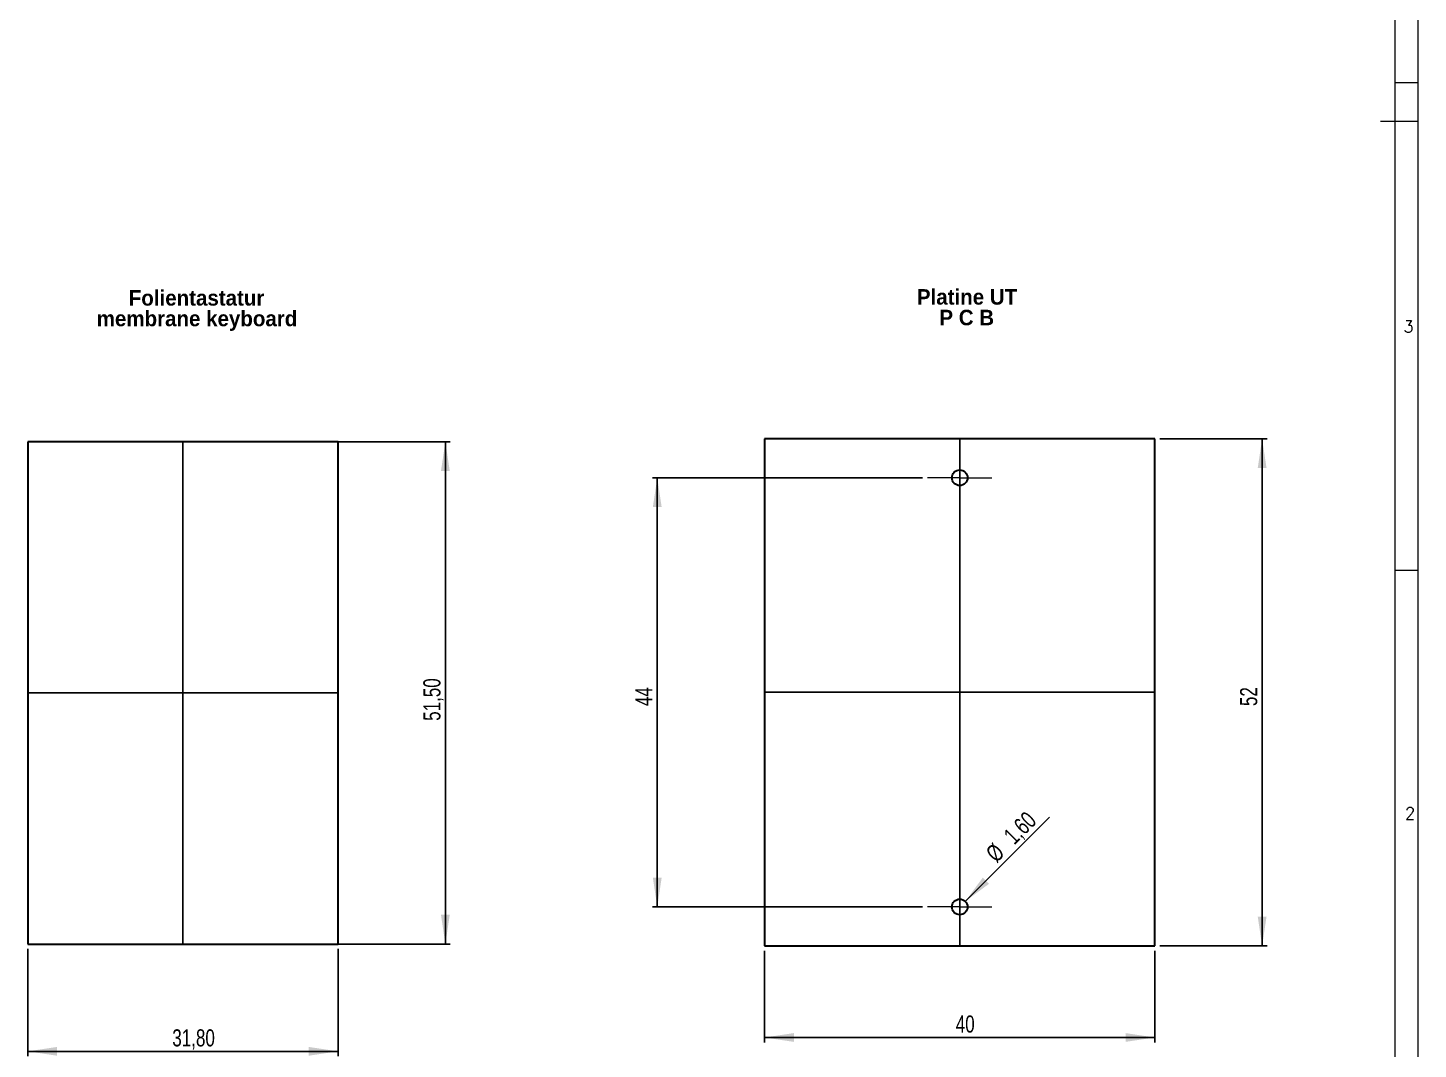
# Model space of a CAD drawing. Header units: millimetres. Extents: x 0 to 1188, y 0 to 841.
# Drawn here: x 903.5 to 1188.5, y 106.8 to 316.2 of the extents above; entities that cross this region are included whole.
import ezdxf

# ---------------------------------------------------------------- set-up
doc = ezdxf.new("R2010")
doc.units = ezdxf.units.MM
doc.linetypes.add('SLD-Durchgehend', pattern=[0])
doc.styles.add('SLDTEXTSTYLE0', font='arialbd.ttf', dxfattribs={"width": 0.948})
doc.styles.add('SLDTEXTSTYLE2', font='simplex_.ttf', dxfattribs={"width": 0.95})
doc.styles.add('SLDTEXTSTYLE3', font='ARIALN.TTF', dxfattribs={"width": 0.87})
doc.dimstyles.new('SLDDIMSTYLE0', dxfattribs={"dimtxt": 3.5, "dimasz": 6, "dimexe": 0, "dimexo": 0.0625, "dimgap": 0.875, "dimtad": 1, "dimlfac": 0.5, "dimrnd": 1e-09, "dimzin": 12, "dimdsep": 46, "dimtxsty": 'SLDTEXTSTYLE3', "dimsah": 1, "dimcen": 0.09, "dimadec": 0, "dimazin": 3, "dimtfac": 1, "dimtofl": 0, "dimtmove": 0, "dimatfit": 3, "dimfxl": 0, "dimfrac": 2, "dimtolj": 1, "dimtzin": 12, "dimarcsym": 0})
doc.dimstyles.new('SLDDIMSTYLE1', dxfattribs={"dimtxt": 3.5, "dimasz": 6, "dimexe": 0, "dimexo": 0.0625, "dimgap": 0.875, "dimtad": 1, "dimlfac": 0.5, "dimrnd": 1e-09, "dimzin": 12, "dimdsep": 46, "dimtxsty": 'SLDTEXTSTYLE3', "dimsah": 1, "dimcen": 0, "dimadec": 0, "dimazin": 3, "dimtfac": 1, "dimtofl": 0, "dimtmove": 0, "dimatfit": 3, "dimfxl": 0, "dimfrac": 2, "dimtolj": 1, "dimtzin": 12, "dimarcsym": 0})

# ---------------------------------------------------------------- blocks, each defined once
blk = doc.blocks.new('_D')
for p, q in [((903.47, 127.37), (903.47, 105.37)), ((967.07, 127.37), (967.07, 105.37)), ((903.47, 106.37), (967.07, 106.37))]:
    blk.add_line(p, q)
for points in [[(903.47, 106.37), (909.47, 105.47), (909.47, 107.27)], [(967.07, 106.37), (961.07, 107.27), (961.07, 105.47)]]:
    blk.add_solid(points)
at = {"insert": (933.09, 110.88), "char_height": 3.5, "attachment_point": 1, "style": 'SLDTEXTSTYLE3'}
blk.add_mtext('31,80', dxfattribs=at)
blk = doc.blocks.new('_D_1')
for p, q in [((904.47, 231.37), (990.07, 231.37)), ((989.07, 231.37), (989.07, 128.37)), ((904.47, 128.37), (990.07, 128.37))]:
    blk.add_line(p, q)
for points in [[(989.07, 231.37), (988.17, 225.37), (989.97, 225.37)], [(989.07, 128.37), (989.97, 134.37), (988.17, 134.37)]]:
    blk.add_solid(points)
at = {"insert": (984.56, 174.13), "char_height": 3.5, "attachment_point": 1, "rotation": 90, "style": 'SLDTEXTSTYLE3'}
blk.add_mtext('51,50', dxfattribs=at)
blk = doc.blocks.new('SW_NOTE_12')
at = {"color": 0, "char_height": 3.175, "attachment_point": 2, "style": 'SLDTEXTSTYLE0'}
for s, insert in [('Folientastatur', (14.04, 4.09)), ('membrane keyboard', (14.13, -0.14))]:
    blk.add_mtext(s, dxfattribs=dict(at, insert=insert))
blk = doc.blocks.new('_D_2')
for p, q in [((1135.51, 231.98), (1157.51, 231.98)), ((1156.51, 127.98), (1156.51, 231.98)), ((1135.51, 127.98), (1157.51, 127.98))]:
    blk.add_line(p, q)
for points in [[(1156.51, 231.98), (1155.61, 225.98), (1157.41, 225.98)], [(1156.51, 127.98), (1157.41, 133.98), (1155.61, 133.98)]]:
    blk.add_solid(points)
at = {"insert": (1152, 177.16), "char_height": 3.5, "attachment_point": 1, "rotation": 90, "style": 'SLDTEXTSTYLE3'}
blk.add_mtext('52', dxfattribs=at)
blk = doc.blocks.new('_D_3')
for p, q in [((1054.51, 126.98), (1054.51, 108.21)), ((1134.51, 126.98), (1134.51, 108.21)), ((1054.51, 109.21), (1134.51, 109.21))]:
    blk.add_line(p, q)
for points in [[(1054.51, 109.21), (1060.51, 108.31), (1060.51, 110.11)], [(1134.51, 109.21), (1128.51, 110.11), (1128.51, 108.31)]]:
    blk.add_solid(points)
at = {"insert": (1093.7, 113.72), "char_height": 3.5, "attachment_point": 1, "style": 'SLDTEXTSTYLE3'}
blk.add_mtext('40', dxfattribs=at)
blk = doc.blocks.new('_D_4')
blk.add_line((1095.64, 137.11), (1112.93, 154.4))
blk.add_solid([(1095.64, 137.11), (1100.52, 140.72), (1099.25, 141.99)])
at = {"char_height": 3.5, "attachment_point": 1, "rotation": 45, "style": 'SLDTEXTSTYLE3'}
for s, insert in [('1,60', (1103.22, 151.02)), ('%%c', (1099.56, 147.37))]:
    blk.add_mtext(s, dxfattribs=dict(at, insert=insert))
blk = doc.blocks.new('_D_5')
for p, q in [((1086.91, 223.98), (1031.51, 223.98)), ((1032.51, 223.98), (1032.51, 135.98)), ((1086.91, 135.98), (1031.51, 135.98))]:
    blk.add_line(p, q)
for points in [[(1032.51, 223.98), (1031.61, 217.98), (1033.41, 217.98)], [(1032.51, 135.98), (1033.41, 141.98), (1031.61, 141.98)]]:
    blk.add_solid(points)
at = {"insert": (1028, 177.15), "char_height": 3.5, "attachment_point": 1, "rotation": 90, "style": 'SLDTEXTSTYLE3'}
blk.add_mtext('44', dxfattribs=at)
blk = doc.blocks.new('SW_NOTE_13')
at = {"color": 0, "char_height": 3.175, "attachment_point": 2, "style": 'SLDTEXTSTYLE0'}
for s, insert in [('Platine UT', (10.47, 4.09)), ('P C B', (10.41, -0.14))]:
    blk.add_mtext(s, dxfattribs=dict(at, insert=insert))
blk = doc.blocks.new('SW_CENTERMARKSYMBOL_0')
at = {"color": 0, "linetype": 'SLD-Durchgehend', "lineweight": 0}
for p, q in [((0, 5), (0, 6.6)), ((0, 0), (0, 5)), ((-5, 0), (-6.6, 0)), ((0, 0), (-5, 0)), ((0, 0), (0, -5)), ((0, 0), (5, 0)), ((5, 0), (6.6, 0)), ((0, -5), (0, -6.6))]:
    blk.add_line(p, q, dxfattribs=at)
blk = doc.blocks.new('SW_CENTERMARKSYMBOL_1')
at = {"color": 0, "linetype": 'SLD-Durchgehend', "lineweight": 0}
for p, q in [((0, 5), (0, 6.6)), ((0, 0), (0, 5)), ((-5, 0), (-6.6, 0)), ((0, 0), (-5, 0)), ((0, 0), (0, -5)), ((0, 0), (5, 0)), ((5, 0), (6.6, 0)), ((0, -5), (0, -6.6))]:
    blk.add_line(p, q, dxfattribs=at)

msp = doc.modelspace()

# ---------------------------------------------------------------- linework, layer by layer
at = {"color": 7, "linetype": 'SLD-Durchgehend', "lineweight": 0}
for p, q in [((1188.499, 0.4), (1188.499, 840.6)), ((1183.799, 5), (1183.799, 836)), ((1183.799, 305), (1188.499, 305)), ((1188.499, 297), (1180.799, 297)), ((1183.799, 205), (1188.499, 205))]:
    msp.add_line(p, q, dxfattribs=at)
at = {"color": 7, "linetype": 'SLD-Durchgehend', "lineweight": 30}
for p, q in [((967.073, 231.368), (903.473, 231.368)), ((903.473, 231.368), (903.473, 128.368)), ((967.073, 128.368), (967.073, 231.368)), ((1134.511, 231.98), (1054.511, 231.98)), ((1054.511, 231.98), (1054.511, 127.98)), ((1134.511, 127.98), (1134.511, 231.98)), ((903.473, 128.368), (967.073, 128.368)), ((1054.511, 127.98), (1134.511, 127.98))]:
    msp.add_line(p, q, dxfattribs=at)
for p, q in [((935.273, 231.368), (935.273, 128.368)), ((1094.511, 231.98), (1094.511, 127.98)), ((967.073, 179.868), (903.473, 179.868)), ((1054.511, 179.98), (1134.511, 179.98))]:
    msp.add_line(p, q)
for centre in [(1094.511, 223.98), (1094.511, 135.98)]:
    msp.add_circle(centre, 1.6, dxfattribs=at)

# ---------------------------------------------------------------- block references
for name, p in [('SW_NOTE_12', (924.028, 258.352)), ('SW_NOTE_13', (1085.539, 258.552))]:
    msp.add_blockref(name, p)
at = {"color": 7, "linetype": 'SLD-Durchgehend', "lineweight": 0}
for name, p in [('SW_CENTERMARKSYMBOL_0', (1094.511, 223.98)), ('SW_CENTERMARKSYMBOL_1', (1094.511, 135.98))]:
    msp.add_blockref(name, p, dxfattribs=at)

# ---------------------------------------------------------------- texts
at = {"color": 7, "linetype": 'Continuous', "lineweight": 0, "char_height": 2.5, "attachment_point": 1, "style": 'SLDTEXTSTYLE2'}
for s, insert in [('3', (1185.499, 256.244)), ('2', (1185.815, 156.402))]:
    msp.add_mtext(s, dxfattribs=dict(at, insert=insert))

# ---------------------------------------------------------------- dimensions: what is measured, and where the dimension line sits
for base, p1, p2, picture, middle in [((989.073, 128.368), (903.473, 231.368), (903.473, 128.368), '_D_1', (989.073, 179.066)), ((1156.511, 231.98), (1134.511, 127.98), (1134.511, 231.98), '_D_2', (1156.511, 179.35)), ((1032.511, 135.98), (1087.911, 223.98), (1087.911, 135.98), '_D_5', (1032.511, 179.338))]:
    dim = msp.add_linear_dim(base=base, p1=p1, p2=p2, angle=90, dimstyle='SLDDIMSTYLE0')
    dim.commit()
    dim.dimension.update_dxf_attribs({"geometry": picture, "text_midpoint": middle, "dimtype": 160})
dim = msp.add_diameter_dim_2p(p1=(1093.379, 134.849), p2=(1095.642, 137.112), dimstyle='SLDDIMSTYLE1')
dim.commit()
dim.dimension.update_dxf_attribs({"geometry": '_D_4', "text_midpoint": (1107.412, 148.882), "dimtype": 163})
for base, p1, p2, picture, middle in [((967.073, 106.368), (903.473, 128.368), (967.073, 128.368), '_D', (938.021, 106.368)), ((1134.511, 109.207), (1054.511, 127.98), (1134.511, 127.98), '_D_3', (1095.887, 109.207))]:
    dim = msp.add_linear_dim(base=base, p1=p1, p2=p2, dimstyle='SLDDIMSTYLE0')
    dim.commit()
    dim.dimension.update_dxf_attribs({"geometry": picture, "text_midpoint": middle, "dimtype": 160})

doc.saveas('drawing.dxf')
